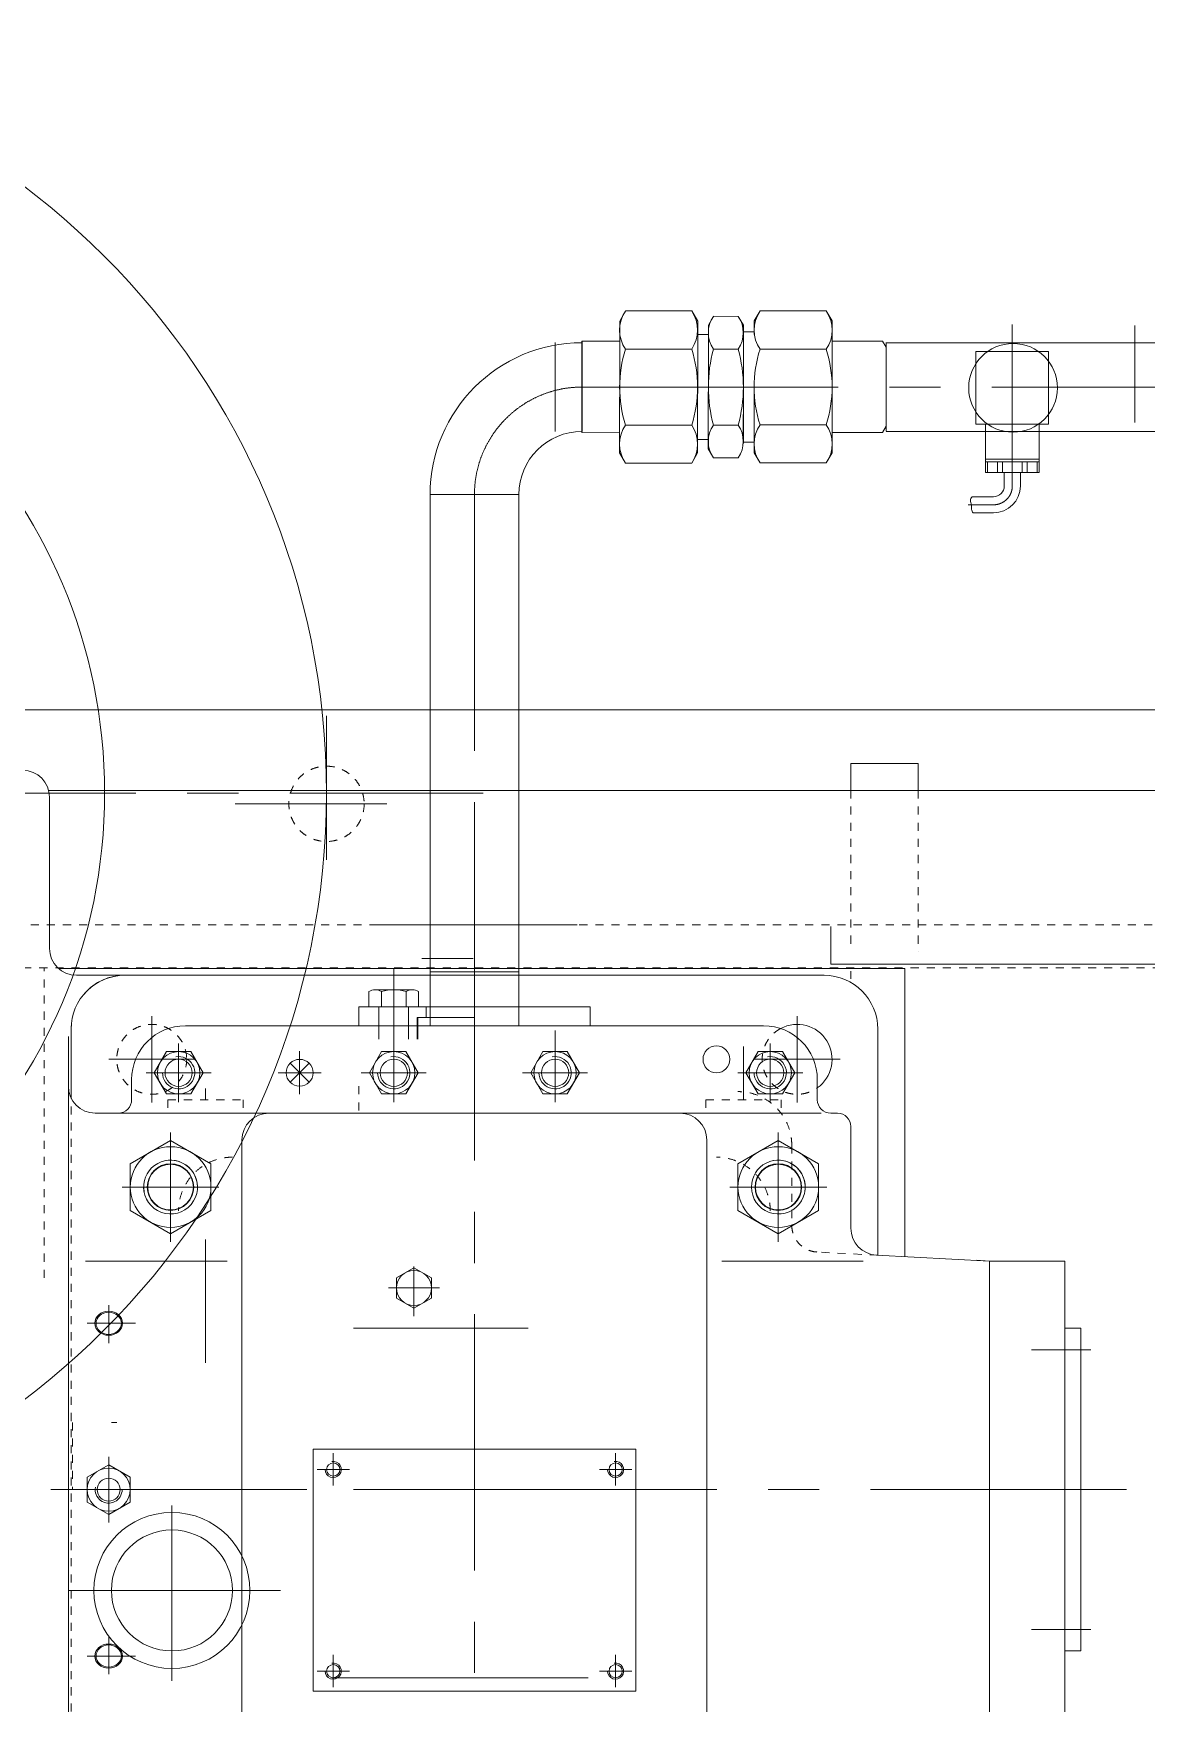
# Model space of a CAD drawing. Header units: millimetres. Extents: x 2 to 559190, y 2 to 426051.
# Drawn here: x 273671 to 284185, y 182728 to 198504 of the extents above; entities that cross this region are included whole.
import ezdxf

# ---------------------------------------------------------------- set-up
doc = ezdxf.new("R2010")
doc.units = ezdxf.units.MM
doc.header["$LTSCALE"] = 25.4
doc.linetypes.add('CENTER', pattern=[50.8, 31.75, -6.35, 6.35, -6.35])
doc.linetypes.add('EB_DASH', pattern=[6, 3, -3])
for name, color, linetype, lineweight in [('CAXA0', 7, 'Continuous', 5), ('CAXA1', 5, 'CENTER', 5), ('CAXA2', 6, 'EB_DASH', 5)]:
    doc.layers.add(name, color=color, linetype=linetype, lineweight=lineweight)

msp = doc.modelspace()

# ---------------------------------------------------------------- linework, layer by layer
at = {"color": 7, "lineweight": 5}
for radius in [7175.49, 5079.99]:
    msp.add_circle((269263.53, 191328.04), radius, dxfattribs=at)
at = {"layer": 'CAXA0', "color": 7, "linetype": 'Continuous', "lineweight": 5}
for p, q in [((279208.23, 195786.61), (279208.06, 195595.9)), ((279208.23, 195786.61), (279263.92, 195882.87)), ((279263.92, 195882.87), (279889.32, 195882.31)), ((279944.83, 195785.95), (279889.32, 195882.31)), ((279944.83, 195785.95), (279944.72, 195658.74)), ((280046.4, 195747.54), (280094.87, 195831.32)), ((280094.87, 195831.32), (280328.28, 195831.11)), ((280376.6, 195747.25), (280328.28, 195831.11)), ((280477.79, 195788.14), (280533.36, 195884.46)), ((280477.79, 195788.14), (280477.83, 195660.93)), ((281158.76, 195884.67), (280533.36, 195884.46)), ((281214.39, 195788.38), (281158.76, 195884.67)), ((281214.39, 195788.38), (281214.8, 194543.35)), ((279940.9, 195658.74), (280046.32, 195658.64)), ((279943.72, 194540.92), (279944.72, 195658.74)), ((280045.35, 194579.14), (280046.32, 195658.64)), ((280046.4, 195747.54), (280046.32, 195658.64)), ((280376.24, 195696.47), (280376.24, 194629.67)), ((280376.24, 194642.37), (280376.24, 195683.77)), ((280376.24, 195683.77), (280478.56, 195683.77)), ((280376.6, 195747.25), (280376.45, 195582.15)), ((278852.09, 195596.22), (278852.09, 194732.62)), ((278852.09, 195596.22), (279208.06, 195595.9)), ((278852.35, 194743.97), (278852.35, 195589.64)), ((279208.06, 195595.9), (279207.12, 194541.58)), ((279262.95, 195521.5), (279888.35, 195522.06)), ((280093.95, 195522.25), (280327.36, 195522.46)), ((281159.11, 195519.7), (280533.71, 195519.9)), ((281689.81, 195597.82), (281214.45, 195597.66)), ((281724, 195538.65), (281689.75, 195597.93)), ((281723.98, 195583.52), (281724.25, 194745.32)), ((281723.98, 195582.17), (286421.58, 195582.17)), ((282573.45, 194813.09), (282573.45, 195498.89)), ((282573.45, 195498.89), (283259.25, 195498.89)), ((283259.25, 194813.09), (283259.25, 195498.89)), ((280376.07, 195163.05), (280375.61, 194649.33)), ((280478.2, 194543.11), (280477.99, 195165.63)), ((278852.09, 194732.62), (279207.29, 194732.3)), ((279262.95, 194804.64), (279888.35, 194804.08)), ((279943.83, 194668.14), (280045.43, 194668.04)), ((280093.95, 194803.89), (280327.36, 194803.68)), ((281159.11, 194806.44), (280533.71, 194806.23)), ((281689.96, 194734.22), (281214.73, 194734.06)), ((281724.24, 194793.63), (281689.96, 194734.22)), ((281724.25, 194743.97), (286420.83, 194743.97)), ((282573.45, 194813.09), (283259.25, 194813.09)), ((282662.35, 194355.89), (282662.35, 194813.09)), ((283170.35, 194355.89), (283170.35, 194813.09)), ((279207.12, 194541.58), (279262.63, 194445.23)), ((279943.72, 194540.92), (279888.03, 194444.67)), ((280045.35, 194579.14), (280093.67, 194495.28)), ((280376.24, 194642.37), (280478.56, 194642.37)), ((280478.2, 194543.11), (280533.83, 194446.82)), ((281214.8, 194543.35), (281159.23, 194447.03)), ((279262.63, 194445.23), (279888.03, 194444.67)), ((280093.67, 194495.28), (280327.08, 194495.07)), ((281159.23, 194447.03), (280533.83, 194446.82)), ((283170.35, 194482.89), (282662.35, 194482.89)), ((283170.35, 194457.49), (282662.35, 194457.49)), ((283170.35, 194355.89), (282662.35, 194355.89)), ((282683.04, 194355.89), (282683.04, 194457.49)), ((282775.71, 194355.89), (282775.71, 194457.49)), ((282823.67, 194355.89), (282823.67, 194457.49)), ((282840.15, 194228.89), (282840.15, 194355.89)), ((282992.55, 194228.89), (282992.55, 194355.89)), ((283009.02, 194355.89), (283009.02, 194457.49)), ((283056.99, 194355.89), (283056.99, 194457.49)), ((283149.66, 194355.89), (283149.66, 194457.49)), ((278255.45, 194147.07), (277417.25, 194147.07)), ((277417.27, 194154.34), (277417.27, 189130.8)), ((278255.47, 194147.07), (278255.47, 189130.8)), ((282738.55, 194127.29), (282537.77, 194127.29)), ((282738.55, 193974.89), (282547.06, 193974.89)), ((312634.22, 192115.52), (273264.22, 192115.52)), ((282027.22, 191607.52), (281392.22, 191607.52)), ((281392.22, 191353.52), (281392.22, 191607.52)), ((282027.26, 191607.36), (281392.26, 191607.36)), ((281392.26, 191353.36), (281392.26, 191607.36)), ((282027.35, 191607.48), (281392.35, 191607.48)), ((281392.35, 191353.48), (281392.35, 191607.48)), ((282027.35, 191607.48), (281392.35, 191607.48)), ((281392.35, 191353.48), (281392.35, 191607.48)), ((282027.22, 191607.52), (282027.22, 191353.53)), ((282027.26, 191607.36), (282027.26, 191353.36)), ((282027.35, 191607.48), (282027.35, 191353.48)), ((282027.35, 191607.48), (282027.35, 191353.48)), ((282535.22, 191353.52), (273814.95, 191353.52)), ((273823.07, 189861.32), (273823.07, 191289.79)), ((281760.45, 191353.53), (285570.57, 191353.53)), ((281760.49, 191353.36), (285570.62, 191353.36)), ((281760.59, 191353.48), (285570.71, 191353.48)), ((312634.22, 191353.52), (282489.75, 191353.52)), ((277417.27, 190692.67), (277417.27, 189130.91)), ((278255.47, 190692.67), (278255.47, 189130.91)), ((281201.71, 190068.11), (281201.71, 189712.51)), ((281900.11, 189670.39), (273909.56, 189670.39)), ((277417.38, 189638.97), (278255.58, 189638.97)), ((281201.71, 189712.51), (287551.71, 189712.51)), ((281900.11, 186950.01), (281900.11, 189670.39)), ((281138.11, 189607.32), (274077.07, 189607.32)), ((277250.16, 189471.33), (276898.21, 189471.33)), ((276744.1, 189130.98), (276744.1, 189308.77)), ((276744.1, 189308.77), (278928.5, 189308.77)), ((276839.55, 189452.82), (276839.55, 189308.77)), ((277308.82, 189308.77), (276839.55, 189308.77)), ((276934.48, 189003.97), (276934.48, 189308.77)), ((277201.18, 189308.77), (276947.18, 189308.77)), ((276956.87, 189452.82), (276956.87, 189308.77)), ((277191.5, 189452.82), (277191.5, 189308.77)), ((277213.88, 189003.97), (277213.88, 189308.77)), ((277308.82, 189452.82), (277308.82, 189308.77)), ((277379.28, 189308.77), (277379.28, 189207.17)), ((278928.5, 189130.98), (278928.5, 189308.77)), ((277296.61, 189207.17), (277836.35, 189207.17)), ((277296.61, 189207.17), (277296.61, 189003.97)), ((277302.96, 189207.17), (277302.96, 189003.97)), ((274000.63, 189029.3), (274000.63, 177203.25)), ((274026.59, 189099.32), (274026.59, 188447.44)), ((275106, 189130.8), (280566.7, 189130.8)), ((281646.11, 189099.32), (281646.11, 186963.32)), ((274926.86, 188886.12), (274811.52, 188686.35)), ((275157.53, 188886.12), (274926.86, 188886.12)), ((275272.87, 188686.35), (275157.53, 188886.12)), ((276958.86, 188886.12), (276843.52, 188686.35)), ((277189.53, 188886.12), (276958.86, 188886.12)), ((277304.87, 188686.35), (277189.53, 188886.12)), ((278482.86, 188886.12), (278367.52, 188686.35)), ((278713.53, 188886.12), (278482.86, 188886.12)), ((278828.87, 188686.35), (278713.53, 188886.12)), ((280514.86, 188886.12), (280399.52, 188686.35)), ((280745.53, 188886.12), (280514.86, 188886.12)), ((280860.87, 188686.35), (280745.53, 188886.12)), ((281646.32, 188876.8), (281646.32, 187074.97)), ((274811.52, 188686.35), (274926.86, 188486.58)), ((275157.53, 188486.58), (275272.87, 188686.35)), ((276095.39, 188596.55), (276275, 188776.15)), ((276095.39, 188776.15), (276275, 188596.55)), ((276843.52, 188686.35), (276958.86, 188486.58)), ((277189.53, 188486.58), (277304.87, 188686.35)), ((278367.52, 188686.35), (278482.86, 188486.58)), ((278713.53, 188486.58), (278828.87, 188686.35)), ((280399.52, 188686.35), (280514.86, 188486.58)), ((280745.53, 188486.58), (280860.87, 188686.35)), ((274598, 188622.8), (274598.68, 188432.76)), ((281074.69, 188622.8), (281074.69, 188432.3)), ((275157.53, 188486.58), (274926.86, 188486.58)), ((277189.53, 188486.58), (276958.86, 188486.58)), ((278713.53, 188486.58), (278482.86, 188486.58)), ((280745.53, 188486.58), (280514.86, 188486.58)), ((274254.63, 188305.3), (281111.89, 188305.3)), ((281265.19, 188305.3), (281201.69, 188305.3)), ((274965.99, 188046.7), (274584.99, 187826.73)), ((274965.99, 188046.7), (275346.99, 187826.73)), ((275640.79, 188051.3), (275640.79, 172241.37)), ((280031.43, 188051.3), (280031.43, 172241.37)), ((280706.23, 188046.7), (280325.23, 187826.73)), ((280706.23, 188046.7), (281087.23, 187826.73)), ((281392.19, 188178.3), (281392.19, 187217.66)), ((274584.99, 187826.73), (274584.99, 187386.79)), ((275346.99, 187826.73), (275346.99, 187386.79)), ((280325.23, 187826.73), (280325.23, 187386.79)), ((281087.23, 187826.73), (281087.23, 187386.79)), ((274965.99, 187166.82), (274584.99, 187386.79)), ((274965.99, 187166.82), (275346.99, 187386.79)), ((280706.23, 187166.82), (280325.23, 187386.79)), ((280706.23, 187166.82), (281087.23, 187386.79)), ((282700.32, 186908.07), (281632.9, 186964.01)), ((275499.39, 186908.3), (274163.78, 186908.3)), ((277099.61, 186749.71), (277264.71, 186845.03)), ((277264.71, 186845.03), (277429.81, 186749.71)), ((280172.83, 186908.3), (281508.44, 186908.3)), ((282700.32, 186908.07), (282576.21, 186918.01)), ((283411.29, 186908.07), (282700.32, 186908.07)), ((282700.32, 182590.54), (282700.32, 186908.07)), ((283411.29, 186908.07), (283411.29, 184749.07)), ((277099.61, 186559.07), (277099.61, 186749.71)), ((277429.81, 186559.07), (277429.81, 186749.71)), ((277264.71, 186463.75), (277099.61, 186559.07)), ((277429.81, 186559.07), (277264.71, 186463.75)), ((278344.21, 186273.39), (276693.21, 186273.39)), ((283411.29, 186273.07), (283563.69, 186273.07)), ((283563.69, 186273.07), (283563.69, 184749.07)), ((279360.21, 185130.43), (276312.11, 185130.43)), ((276312.11, 185130.43), (276312.11, 182971.46)), ((279360.21, 185130.43), (279360.21, 182844.43)), ((274381.71, 184983.94), (274178.51, 184866.62)), ((274381.71, 184983.94), (274584.91, 184866.62)), ((274178.51, 184631.99), (274178.51, 184866.62)), ((274584.91, 184631.99), (274584.91, 184866.62)), ((278979.21, 184749.43), (276693.21, 184749.43)), ((283411.29, 182590.54), (283411.29, 184749.54)), ((283563.69, 183225.54), (283563.69, 184749.54)), ((274381.71, 184514.67), (274178.51, 184631.99)), ((274381.71, 184514.67), (274584.91, 184631.99)), ((276312.21, 183314.39), (276312.21, 182844.43)), ((283411.29, 183225.54), (283563.69, 183225.54)), ((279360.21, 182844.43), (276312.21, 182844.43))]:
    msp.add_line(p, q, dxfattribs=at)
for centre, radius in [((282923.69, 195155.99), 418.87), ((275042.19, 188686.35), 199.77), ((277074.19, 188686.35), 199.77), ((278598.19, 188686.35), 199.77), ((280122.11, 188813.57), 127), ((280630.19, 188686.35), 199.77), ((275042.19, 188686.35), 128.34), ((276185.19, 188686.35), 127), ((277074.19, 188686.35), 128.34), ((278598.19, 188686.35), 128.34), ((280630.19, 188686.35), 128.34), ((274965.99, 187606.76), 381), ((280706.23, 187606.76), 381), ((274965.99, 187606.85), 219.63), ((274965.99, 187606.76), 215.9), ((280706.39, 187606.85), 219.63), ((280706.23, 187606.76), 215.9), ((277264.71, 186654.39), 165.1), ((274381.71, 184749.3), 203.2), ((276502.71, 184939.93), 62.45), ((279169.71, 184939.93), 62.45), ((274381.71, 184749.3), 107.95), ((274978.69, 183796.8), 736.6), ((274978.69, 183796.8), 571.5), ((276502.71, 183034.93), 62.45), ((279169.71, 183034.93), 62.45)]:
    msp.add_circle(centre, radius, dxfattribs=at)
for centre, radius, start, end in [((279525.4, 195701.44), 318.21, 145.667187, 214.435682), ((279625.58, 195701.53), 318.21, 325.667187, 34.435682), ((280315.61, 195676.75), 270.2, 145.226252, 214.876618), ((280105.41, 195676.56), 270.2, 325.226252, 34.876618), ((280796.38, 195699.52), 318.21, 145.597243, 214.365738), ((280896.56, 195699.49), 318.21, 325.597243, 34.365738), ((278852.35, 194147.07), 1435.1, 90, 180), ((280397.11, 195163.11), 1189.43, 162.463481, 180.051435), ((278754.84, 195161.64), 1189.43, 0.051435, 17.639389), ((281404.71, 195164.01), 1358.83, 164.714261, 180.051435), ((279017.24, 195161.87), 1358.83, 0.051435, 15.388608), ((281667.43, 195160.13), 1189.43, 162.393537, 179.98149), ((280025.16, 195160.66), 1189.43, 359.98149, 17.569444), ((280397.11, 195163.03), 1189.43, 179.948565, 197.536519), ((278754.84, 195164.5), 1189.43, 342.360611, 359.948565), ((281404.71, 195162.12), 1358.83, 179.948565, 195.285739), ((279017.24, 195164.27), 1358.83, 344.611392, 359.948565), ((281667.43, 195166.01), 1189.43, 180.01851, 197.606463), ((280025.16, 195165.48), 1189.43, 342.430556, 0.01851), ((278852.35, 194147.07), 596.9, 90, 180), ((279525.4, 194624.7), 318.21, 145.564318, 214.332813), ((279625.58, 194624.61), 318.21, 325.564318, 34.332813), ((280315.61, 194649.39), 270.2, 145.123382, 214.773748), ((280105.41, 194649.58), 270.2, 325.123382, 34.773748), ((280796.38, 194626.61), 318.21, 145.634262, 214.402757), ((280896.56, 194626.65), 318.21, 325.634262, 34.402757), ((282738.55, 194228.89), 254, 270, 0), ((282738.55, 194228.89), 101.6, 270, 0), ((273569.07, 191289.79), 254, 0, 90), ((274077.07, 189861.32), 254, 180, 270), ((274534.59, 189099.32), 508, 90, 180), ((274534.11, 189099.32), 508, 90, 138.604559), ((276898.21, 189369.14), 102.19, 54.969964, 125.030036), ((277074.18, 189090.33), 381, 72.066067, 107.933933), ((277250.16, 189369.14), 102.19, 54.969964, 125.030036), ((281138.11, 189099.32), 508, 0, 90), ((275106, 188622.8), 508, 90, 180), ((280566.69, 188622.8), 508, 0, 90), ((280884.11, 188813.57), 330.2, 305.252213, 118.219812), ((275042.19, 188686.35), 152.4, 180, 100), ((277074.19, 188686.35), 152.4, 180, 100), ((278598.19, 188686.35), 152.4, 180, 100), ((280630.19, 188686.35), 152.4, 180, 100), ((274254.63, 188559.3), 254, 180, 270), ((274471.68, 188432.3), 127, 270, 0.204438), ((281201.69, 188432.3), 127, 180, 270), ((275894.79, 188051.3), 254, 90, 180), ((279777.43, 188051.3), 254, 0, 90), ((281265.19, 188178.3), 127, 0, 90), ((274965.99, 187606.85), 254, 180, 100), ((274965.99, 187606.76), 254, 0, 190), ((280706.23, 187606.76), 254, 350, 180), ((280706.39, 187606.85), 254, 180, 100), ((281646.19, 187217.66), 254, 180, 267), ((276502.71, 184939.93), 76.2, 180, 100), ((279169.71, 184939.93), 76.2, 180, 100), ((274381.71, 184749.3), 127, 170, 0), ((276502.71, 183034.93), 76.2, 180, 100), ((279169.71, 183034.93), 76.2, 180, 100)]:
    msp.add_arc(centre, radius, start, end, dxfattribs=at)
for centre, major_axis, ratio in [((274381.71, 186320.65), (131.23, 0), 0.86444444), ((274381.71, 186320.65), (119.57, 0), 0.87926829), ((274381.71, 183177.38), (131.23, 0), 0.86444444), ((274381.71, 183177.38), (119.57, 0), 0.87926829)]:
    msp.add_ellipse(centre, major_axis=major_axis, ratio=ratio, dxfattribs=at)
msp.add_open_spline([(282547.06, 193974.89), (282539.97, 193984.77), (282525.61, 194009.39), (282538.3, 194051.34), (282512.27, 194090.52), (282529.07, 194117.39), (282537.77, 194127.29)], degree=3, knots=[0, 0, 0, 0, 1.43571808, 3.13592313, 4.78701988, 6.34394352, 6.34394352, 6.34394352, 6.34394352], dxfattribs=at)
at = {"layer": 'CAXA1', "linetype": 'CENTER', "lineweight": 5, "ltscale": 3}
for p, q in [((282916.35, 195754.48), (282916.35, 194228.89)), ((284072.83, 195745.16), (284072.57, 194826.95)), ((278598.24, 195583.1), (278598.24, 194743.15)), ((278852.35, 195163.07), (292541.37, 195163.07)), ((278598.2, 194821.2), (278598.2, 194820.38)), ((278598.2, 194694.1), (278598.2, 194693.29)), ((278598.2, 194694.1), (278598.2, 194693.29)), ((277836.35, 194147.07), (277836.35, 169961.02)), ((282500.6, 194051.09), (282738.55, 194051.09)), ((276439.16, 190696.83), (276439.16, 192057.12)), ((260607.4, 191328.04), (277919.65, 191328.04)), ((276794.86, 191226.36), (275575.66, 191226.36)), ((277008.67, 191226.52), (276011.64, 191226.52)), ((277836.22, 191039.89), (277836.22, 189206.77)), ((276896.41, 190083.07), (278344.21, 190083.07)), ((276930.8, 190083.07), (278806.67, 190083.07)), ((277074.18, 188661.47), (277074.18, 189674.61)), ((277823.51, 189766.09), (277340.91, 189766.09)), ((277074.18, 189547.53), (277074.18, 188597.57)), ((274788.11, 189219.97), (274788.11, 188407.17)), ((280884.11, 189219.97), (280884.11, 188407.17)), ((277074.19, 189063.08), (277074.19, 188514.9)), ((278598.19, 189084.73), (278598.19, 188533.95)), ((275042.19, 188410.38), (275042.19, 188962.32)), ((275042.19, 188914.95), (275042.19, 188457.75)), ((276185.19, 188889.55), (276185.19, 188483.15)), ((277074.18, 188907.14), (277074.18, 188661.47)), ((277074.19, 188410.38), (277074.19, 188962.32)), ((277074.19, 188934), (277074.19, 188438.7)), ((277074.19, 188914.95), (277074.19, 188457.75)), ((278598.19, 188410.38), (278598.19, 188962.32)), ((278598.19, 188914.95), (278598.19, 188457.75)), ((280376.19, 188934), (280376.19, 188438.7)), ((280630.19, 188410.38), (280630.19, 188962.32)), ((280630.19, 188914.95), (280630.19, 188457.75)), ((274381.71, 188813.57), (275194.51, 188813.57)), ((274735.32, 188686.35), (275349.07, 188686.35)), ((274813.59, 188686.35), (275270.79, 188686.35)), ((275048.54, 188686.35), (275296.19, 188686.35)), ((275981.99, 188686.35), (276388.39, 188686.35)), ((276767.32, 188686.35), (277381.07, 188686.35)), ((276826.54, 188686.35), (277321.84, 188686.35)), ((276845.59, 188686.35), (277302.79, 188686.35)), ((278291.32, 188686.35), (278905.07, 188686.35)), ((278369.59, 188686.35), (278826.79, 188686.35)), ((280323.32, 188686.35), (280937.07, 188686.35)), ((280401.59, 188686.35), (280623.84, 188686.35)), ((280401.59, 188686.35), (280858.79, 188686.35)), ((280477.71, 188813.57), (281290.51, 188813.57)), ((275296.19, 188537.77), (275296.19, 188438.7)), ((274965.99, 187090.62), (274965.99, 188122.9)), ((280706.23, 187090.62), (280706.23, 188122.9)), ((274965.87, 187962.4), (274965.87, 187251.2)), ((274965.99, 187962.45), (274965.99, 187251.25)), ((274965.99, 187937.05), (274965.99, 187276.65)), ((280706.39, 187962.45), (280706.39, 187251.25)), ((280706.39, 187937.05), (280706.39, 187276.65)), ((275423.19, 187606.76), (274508.79, 187606.76)), ((274610.27, 187606.8), (275321.47, 187606.8)), ((274610.39, 187606.85), (275321.59, 187606.85)), ((274635.79, 187606.85), (275296.19, 187606.85)), ((280249.03, 187606.76), (281163.43, 187606.76)), ((280350.79, 187606.85), (281061.99, 187606.85)), ((280376.19, 187606.85), (281036.59, 187606.85)), ((275296.12, 187111.22), (275296.12, 185946.04)), ((277264.71, 186857.69), (277264.71, 186387.55)), ((277506.01, 186654.39), (277023.41, 186654.39)), ((274381.71, 186132.73), (274381.71, 186490.37)), ((274179.85, 186320.65), (274635.81, 186320.65)), ((283658.87, 186069.39), (283096.33, 186069.39)), ((274381.71, 185060.14), (274381.71, 184438.47)), ((276502.71, 185092.33), (276502.71, 184787.53)), ((279169.71, 185092.33), (279169.71, 184787.53)), ((276350.31, 184939.93), (276655.11, 184939.93)), ((279017.31, 184939.93), (279322.11, 184939.93)), ((283996.2, 184749.44), (216743.26, 184749.44)), ((273924.59, 184749.3), (274330.99, 184749.3)), ((273924.59, 184749.3), (274330.99, 184749.3)), ((274394.4, 184749.07), (274800.8, 184749.07)), ((274394.4, 184749.07), (274800.8, 184749.07)), ((274394.47, 184749.02), (274800.87, 184749.02)), ((274978.69, 184598.19), (274978.69, 182942.58)), ((274000.63, 183796.8), (276005.42, 183796.8)), ((274381.71, 183365.31), (274381.71, 183007.67)), ((283658.87, 183428.75), (283096.33, 183428.75)), ((274179.85, 183177.38), (274635.81, 183177.38)), ((276502.71, 183187.33), (276502.71, 182882.53)), ((279169.71, 183187.33), (279169.71, 182882.53)), ((276350.31, 183034.93), (276655.11, 183034.93)), ((279017.31, 183034.93), (279322.11, 183034.93)), ((276489.99, 182971.3), (279182.39, 182971.3))]:
    msp.add_line(p, q, dxfattribs=at)
for centre, radius, start, end in [((278852.35, 194147.07), 1016, 90, 180), ((282738.55, 194228.89), 177.8, 270, 0)]:
    msp.add_arc(centre, radius, start, end, dxfattribs=at)
at = {"layer": 'CAXA2', "color": 7, "linetype": 'EB_DASH', "lineweight": 5}
for p, q in [((281392.22, 191353.52), (281392.22, 189829.54)), ((281392.26, 191353.36), (281392.26, 189829.36)), ((281392.35, 191353.48), (281392.35, 189829.48)), ((281392.35, 191353.48), (281392.35, 189829.48)), ((282027.22, 191353.53), (282027.22, 189829.52)), ((282027.35, 191353.48), (282027.35, 189829.48)), ((282027.35, 191353.48), (282027.35, 189829.48)), ((282027.26, 190591.26), (282027.26, 189829.36)), ((312126.22, 190083.52), (273264.22, 190083.52)), ((287518.69, 189677.12), (273264.22, 189677.12)), ((273772.19, 186749.39), (273772.19, 189677.12)), ((281392.26, 189645.47), (281392.26, 189575.36)), ((281392.35, 189645.59), (281392.35, 189575.48)), ((274026.26, 189130.74), (274026.26, 176433.53)), ((276743.99, 188559.3), (276743.99, 188305.3)), ((274940.59, 188432.3), (275651.79, 188432.3)), ((274940.59, 188432.3), (274940.59, 188305.3)), ((275651.79, 188432.3), (275651.79, 188305.3)), ((280020.59, 188432.3), (280731.79, 188432.3)), ((280020.59, 188432.3), (280020.59, 188305.3)), ((280731.79, 188432.3), (280731.79, 188305.3)), ((280833.39, 188000.5), (280833.39, 187246.95)), ((281646.11, 186963.32), (281074.1, 186993.3)), ((274038.82, 185383.72), (274038.82, 184749.07)), ((274457.91, 185384.07), (274407.12, 185384.07))]:
    msp.add_line(p, q, dxfattribs=at)
for centre, radius in [((276439.16, 191226.52), 355.6), ((274788.11, 188813.57), 330.2)]:
    msp.add_circle(centre, radius, dxfattribs=at)
for centre, radius, start, end in [((280884.11, 188813.57), 330.2, 118.219812, 305.252213), ((280325.39, 188000.5), 508, 0, 90), ((275550.11, 187381.24), 508, 90, 180), ((280122.11, 187381.24), 508, 0, 90), ((281087.39, 187246.95), 254, 180, 267)]:
    msp.add_arc(centre, radius, start, end, dxfattribs=at)

doc.saveas('drawing.dxf')
